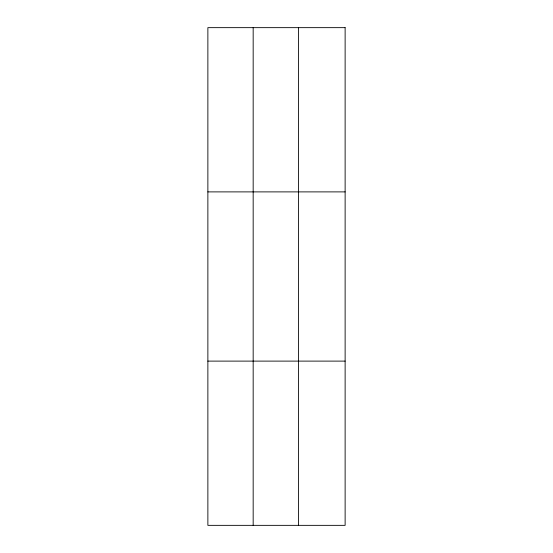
<?xml version="1.0" encoding="UTF-8"?>
<svg xmlns="http://www.w3.org/2000/svg" width="553" height="553" viewBox="0 0 553 553"><rect width="100%" height="100%" fill="white"/><g stroke="black" fill="none" stroke-linecap="round" stroke-linejoin="round"><path stroke-width="0.83" d="M253.17 27.65L253.17 525.35M298.461 27.65L298.461 525.35M207.873 191.891L345.127 191.891M207.873 361.109L345.127 361.109M345.127 27.65L345.127 525.35L207.873 525.35L207.873 27.65L345.127 27.65"/></g></svg>
